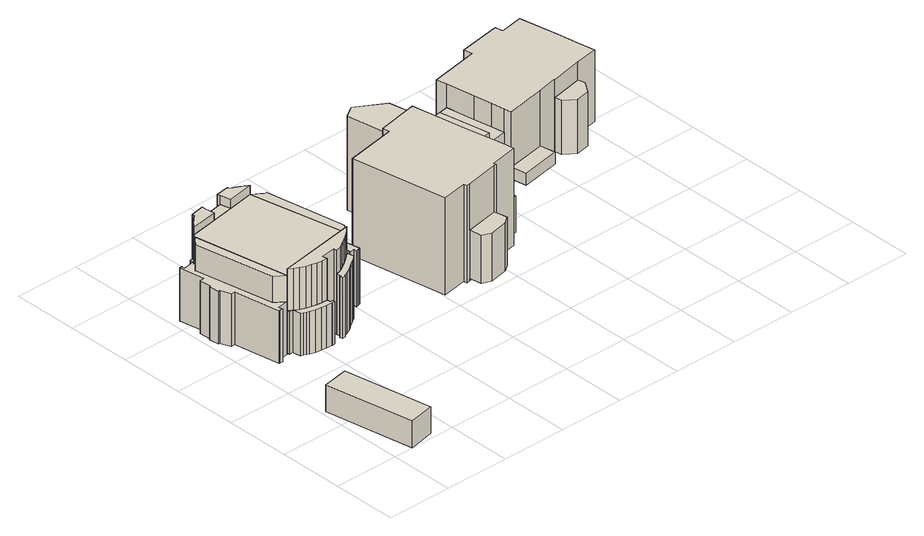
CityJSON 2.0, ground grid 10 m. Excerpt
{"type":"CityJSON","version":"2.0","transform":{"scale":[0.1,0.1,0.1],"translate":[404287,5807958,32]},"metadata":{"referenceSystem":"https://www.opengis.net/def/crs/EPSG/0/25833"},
"CityObjects":{
"building1":{"type":"Building","attributes":{"Gemeindeschluessel":"11000009","BezugspunktDach":"2200","function":"31001_2000","measuredHeight":4.13,"storeysAboveGround":1},"address":[{"country":"Germany","locality":"Berlin","thoroughfareNumber":"14","thoroughfareName":"Möllhausenufer"}],"geometry":[{"type":"Solid","lod":"1","boundaries":[[[[0,1,2,3]],[[4,5,6,7]],[[4,7,3,2]],[[5,4,2,1]],[[6,5,1,0]],[[7,6,0,3]]]]}]},
"building2":{"type":"Building","attributes":{"Gemeindeschluessel":"11000009","function":"31001_1010"},"address":[{"country":"Germany","locality":"Berlin","thoroughfareNumber":"14","thoroughfareName":"Möllhausenufer"}],"children":["building2-1","building2-2","building2-3","building2-4","building2-5","building2-6","building2-7","building2-8","building2-9","building2-10","building2-11"]},
"building2-1":{"type":"BuildingPart","attributes":{"BezugspunktDach":"2200","measuredHeight":12.09,"storeysAboveGround":4},"parents":["building2"],"geometry":[{"type":"MultiSurface","lod":"1","boundaries":[[[8,9,10,11,12,13,14,15,16]],[[17,18,19,20,21,22,23,24,25]],[[26,27,16,15]],[[28,29,26,17,15,14]],[[30,29,14,13]],[[20,19,31,32,33]],[[21,20,12,11],[33,34,11,12]],[[22,21,34,35]],[[23,22,10,35,36,9]],[[24,23,37,38,39,8]],[[17,25,27,26]],[[18,17,26,29,28]],[[19,18,40,29,30]],[[32,31,13,12,33]],[[11,34,33,12]],[[35,34,11,10]],[[9,36,35,10]],[[9,8,39,38,37]],[[25,24,8,16]]]}]},
"building2-2":{"type":"BuildingPart","attributes":{"BezugspunktDach":"2200","measuredHeight":8.65,"storeysAboveGround":4},"parents":["building2"],"geometry":[{"type":"MultiSurface","lod":"1","boundaries":[[[41,42,43,44,45,46,47,48,49,50,51,52,53,54,55,56,57,58,59,60,61,62,63,64,65,66,67,68,69]],[[70,71,72,73,74,75,76,77,78,79,80,81,82,83,84,85,86,36,87,88,89,90,91,92,93,35,94,95,96]],[[70,96,69,68]],[[71,70,68,67]],[[72,71,67,66]],[[73,72,66,65]],[[74,73,65,64]],[[75,74,64,63]],[[76,75,63,62]],[[77,76,62,61]],[[78,77,61,60]],[[79,78,60,59]],[[80,79,59,58]],[[81,80,58,57]],[[82,81,57,56]],[[83,82,56,55]],[[84,83,55,54]],[[85,84,54,53]],[[86,85,53,52]],[[36,86,52,51]],[[94,35,94,42]],[[95,94,97,94,95,41]],[[96,95,96,98]],[[36,51,50,87]],[[88,87,50,49]],[[88,49,48,89]],[[90,89,99,48,47]],[[91,90,47,46]],[[92,91,46,45]],[[93,92,100,45,44,101]],[[35,93,44,43]],[[43,42,94,35]],[[42,41,95,94,97]],[[98,96,95,41,69]]]}]},
"building2-3":{"type":"BuildingPart","attributes":{"BezugspunktDach":"2200","measuredHeight":12.1,"storeysAboveGround":4},"parents":["building2"],"geometry":[{"type":"MultiSurface","lod":"1","boundaries":[[[102,8,16,103,104,105,106]],[[107,108,109,25,24,110,111]],[[112,113,114,115,106,105]],[[116,113,105,104]],[[117,116,108,104,103]],[[25,27,117,109,103,16]],[[118,119,8,102]],[[111,114,118,102,106]],[[107,111,115,114,113,112]],[[108,107,113,116]],[[109,108,116,117]],[[109,117,27,25]],[[24,25,16,8]],[[110,24,119,118]],[[110,120,118,114,111]]]}]},
"building2-4":{"type":"BuildingPart","attributes":{"BezugspunktDach":"2200","measuredHeight":8.06,"storeysAboveGround":4},"parents":["building2"],"geometry":[{"type":"MultiSurface","lod":"1","boundaries":[[[121,122,123,124,125,126,127,128,119,118,114,113,116,117,27,26,29,30,129,130,131,132,133,134,135,136,137,138,139,140]],[[141,142,143,144,145,146,147,148,149,150,151,19,18,17,25,109,108,107,111,110,24,152,153,154,155,156,157,158,159,160]],[[141,160,140,139]],[[142,141,139,138]],[[143,142,138,137]],[[144,143,137,136]],[[145,144,136,135]],[[146,145,135,134]],[[147,146,134,133]],[[148,147,133,132]],[[149,148,132,131]],[[150,149,161,162]],[[151,150,162,163]],[[19,151,163,32]],[[25,17,25,27]],[[107,108,116,108,107,113]],[[111,107,113,107,111,114]],[[110,111,114,111,110,118]],[[110,118,110,24]],[[152,24,119,128]],[[153,152,128,127]],[[154,153,127,126]],[[155,154,126,125]],[[156,155,125,124]],[[157,156,124,123]],[[158,157,123,122]],[[159,158,122,121]],[[160,159,121,140]],[[162,161,131,130]],[[163,162,130,129]],[[32,163,129,30]],[[18,19,164,30,29]],[[17,18,29,26]],[[26,27,25,17]],[[109,25,27,117]],[[108,109,117,116]],[[24,110,118,119,165]]]}]},
"building2-5":{"type":"BuildingPart","attributes":{"BezugspunktDach":"2200","measuredHeight":6.49,"storeysAboveGround":4},"parents":["building2"],"geometry":[{"type":"MultiSurface","lod":"1","boundaries":[[[166,167,168,169,170,171,172,173,174,175,176,177,178,179,180,181,182,183,184,185,186,187]],[[39,188,189,190,191,192,193,194,195,196,197,198,199,200,201,202,203,204,205,206,207,208]],[[39,208,187,186]],[[195,194,179,178]],[[196,195,178,177]],[[197,196,177,176]],[[198,197,176,175]],[[199,198,175,174]],[[200,199,174,173]],[[201,200,173,172]],[[202,201,172,171]],[[203,202,171,170]],[[204,203,170,169]],[[205,204,169,168]],[[206,205,168,167]],[[207,206,167,166]],[[208,207,166,187]],[[188,39,186,185,209]],[[189,188,185,184]],[[189,184,183,190]],[[191,190,183,182]],[[192,191,182,181]],[[192,181,180,193]],[[194,193,180,179]]]}]},
"building2-6":{"type":"BuildingPart","attributes":{"BezugspunktDach":"2200","measuredHeight":13.21,"storeysAboveGround":4},"parents":["building2"],"geometry":[{"type":"MultiSurface","lod":"1","boundaries":[[[210,211,212,213,214,215,216,217,218,219,220]],[[163,162,161,221,222,223,224,225,226,33,32]],[[163,129,30,220,219]],[[130,129,219,218]],[[161,131,130,218,217]],[[221,161,217,216]],[[222,221,216,215]],[[223,222,215,214]],[[224,223,214,213]],[[225,224,213,212]],[[226,225,212,211]],[[12,227,226,33,226,211,210]],[[32,13,12,33,210,220]],[[32,30,129,163]],[[162,163,129,130]],[[162,130,131,161]],[[33,226,227,12]],[[33,12,13,32]]]}]},
"building2-7":{"type":"BuildingPart","attributes":{"BezugspunktDach":"2200","measuredHeight":9.34,"storeysAboveGround":4},"parents":["building2"],"geometry":[{"type":"MultiSurface","lod":"1","boundaries":[[[228,229,230,231,232,233,234,235,236,237,238,239,240,241,242,243,244,245,246,247,248]],[[249,250,251,252,253,254,255,38,256,257,258,259,260,261,262,263,264,265,266,267,268]],[[249,268,248,247]],[[250,249,247,246]],[[256,38,240,239]],[[257,256,239,238]],[[258,257,238,237]],[[259,258,237,236]],[[260,259,236,235]],[[261,260,235,234]],[[262,261,234,233]],[[263,262,233,232]],[[264,263,232,231]],[[265,264,231,230]],[[266,265,230,229]],[[267,266,229,228]],[[268,267,228,248]],[[251,250,246,245,269]],[[252,251,245,244]],[[253,252,270,244,243,271]],[[254,253,243,242]],[[254,242,241,255]],[[38,255,241,240]]]}]},
"building2-8":{"type":"BuildingPart","attributes":{"BezugspunktDach":"2200","measuredHeight":12.03,"storeysAboveGround":4},"parents":["building2"],"geometry":[{"type":"MultiSurface","lod":"1","boundaries":[[[9,272,273,274,275,276,277,278,10]],[[93,92,91,90,89,88,87,36,35]],[[44,43,10,278]],[[45,44,278,277]],[[46,45,277,276]],[[47,46,276,275]],[[91,279,91,90]],[[48,47,275,274]],[[49,48,89,88,89,274,273]],[[280,50,49,281,273,272]],[[36,87,272,9],[87,36,51,50]],[[93,35,43,44]],[[92,93,44,45]],[[91,92,45,46]],[[90,91,279,46,47]],[[89,90,47,48]],[[88,89,48,49]],[[87,88,281,49,50,280]],[[51,36,87,50]],[[35,36,9,10]]]}]},
"building2-9":{"type":"BuildingPart","attributes":{"BezugspunktDach":"2200","measuredHeight":12.9,"storeysAboveGround":4},"parents":["building2"],"geometry":[{"type":"MultiSurface","lod":"1","boundaries":[[[282,283,284,285,286,287,288,289,290,291,292,293,294,295,296,297,298]],[[38,255,254,253,252,251,250,299,300,194,193,192,191,190,189,188,39]],[[38,9,8,298,297]],[[255,38,297,296],[38,255,241,240]],[[242,241,296,295]],[[253,254,253,243,242,295,294]],[[301,244,243,302,294,293]],[[245,244,293,292]],[[252,244,252,251]],[[246,245,292,291]],[[251,245,251,250]],[[299,250,291,290]],[[300,299,290,289]],[[194,300,289,288]],[[303,180,179,288,287]],[[194,304,194,193]],[[181,180,193,192,193,287,286]],[[182,181,286,285]],[[183,182,191,190,191,285,284]],[[184,183,284,283]],[[189,190,189,305]],[[185,184,283,282]],[[306,186,185,188,39,188,282,298]],[[39,8,9,38]],[[241,255,38,240]],[[254,255,241,242]],[[242,243,253,254]],[[252,253,302,243,244,301]],[[251,252,244,245]],[[250,251,245,246]],[[193,194,304,179,180,303]],[[192,193,180,181]],[[191,192,181,182]],[[190,191,182,183]],[[305,189,190,183,184]],[[188,189,184,185]],[[39,188,185,186,306]]]}]},
"building2-10":{"type":"BuildingPart","attributes":{"BezugspunktDach":"2200","measuredHeight":12.01,"storeysAboveGround":4},"parents":["building2"],"geometry":[{"type":"MultiSurface","lod":"1","boundaries":[[[12,11,307,227]],[[308,34,33,226]],[[308,226,227,307]],[[34,308,309,308,34,11]],[[307,11,34,308,309]],[[33,34,11,12]],[[226,33,12,227]]]}]},
"building2-11":{"type":"BuildingPart","attributes":{"BezugspunktDach":"2200","measuredHeight":13.32,"storeysAboveGround":4},"parents":["building2"],"geometry":[{"type":"MultiSurface","lod":"1","boundaries":[[[310,311,312,313,314,315,316,317,318,319,320]],[[321,322,323,324,96,95,94,35,34,308,325]],[[321,325,320,319]],[[322,321,319,318]],[[323,322,318,317]],[[324,323,317,316]],[[96,324,316,315]],[[326,41,69,96,315,314]],[[42,41,314,313]],[[35,43,42,94,313,312]],[[327,11,10,35,312,311]],[[307,11,311,310]],[[325,308,310,320]],[[95,96,69,41,326]],[[94,95,41,42]],[[94,42,43,35]],[[34,35,10,11,327]],[[308,34,11,307]]]}]},
"building3":{"type":"Building","attributes":{"Gemeindeschluessel":"11000009","function":"31001_1010"},"address":[{"country":"Germany","locality":"Berlin","thoroughfareNumber":"16","thoroughfareName":"Möllhausenufer"}],"children":["building3-1","building3-2","building3-3","building3-4","building3-5"]},
"building3-1":{"type":"BuildingPart","attributes":{"BezugspunktDach":"2200","measuredHeight":16.53,"storeysAboveGround":3},"parents":["building3"],"geometry":[{"type":"MultiSurface","lod":"1","boundaries":[[[328,329,330,331,332,333,334,335,336,337,338,339,340,341,342,343]],[[344,345,346,347,348,349,350,351,352,353,354,355,356,357,358,359]],[[344,359,343,342]],[[345,344,342,341]],[[346,345,341,340]],[[360,361,346,340,339]],[[362,363,339,338]],[[364,362,348,338,337]],[[350,349,365,366,367,368,337,336]],[[351,350,336,335]],[[352,351,335,334]],[[353,352,334,333]],[[354,353,333,332]],[[369,370,332,331]],[[355,354,371,372]],[[356,355,331,330]],[[357,356,330,329]],[[358,357,329,328]],[[359,358,328,343]],[[347,346,361,360]],[[348,347,363,362]],[[349,348,362,364]],[[368,367,366,365]],[[372,371,370,369]]]}]},
"building3-2":{"type":"BuildingPart","attributes":{"BezugspunktDach":"2200","measuredHeight":7.34,"storeysAboveGround":3},"parents":["building3"],"geometry":[{"type":"Solid","lod":"1","boundaries":[[[[373,374,375,376,370,369]],[[371,377,378,379,380,372]],[[377,371,370,376]],[[378,377,376,375]],[[379,378,375,374]],[[380,379,374,373]],[[372,380,373,369]],[[371,372,369,370]]]]}]},
"building3-3":{"type":"BuildingPart","attributes":{"BezugspunktDach":"2200","measuredHeight":7.47,"storeysAboveGround":3},"parents":["building3"],"geometry":[{"type":"MultiSurface","lod":"1","boundaries":[[[361,381,382,383,384]],[[385,386,387,388,389]],[[385,389,384,383]],[[386,385,383,382]],[[387,386,382,381]],[[388,387,381,390,347,346,361]],[[389,388,361,384]],[[361,346,347,360]],[[360,347,390,381]]]}]},
"building3-4":{"type":"BuildingPart","attributes":{"BezugspunktDach":"2200","measuredHeight":5.65,"storeysAboveGround":3},"parents":["building3"],"geometry":[{"type":"Solid","lod":"1","boundaries":[[[[367,391,392,368]],[[393,394,366,365]],[[394,393,392,391]],[[366,394,391,367]],[[365,368,392,393]],[[366,367,368,365]]]]}]},
"building3-5":{"type":"BuildingPart","attributes":{"BezugspunktDach":"2200","measuredHeight":10.93,"storeysAboveGround":3},"parents":["building3"],"geometry":[{"type":"MultiSurface","lod":"1","boundaries":[[[364,395,396,397,398,363]],[[390,399,400,401,349,347]],[[381,360,347,363,398]],[[399,390,398,397]],[[400,399,397,396]],[[401,400,396,395]],[[368,392,393,365,349,401,395,364]],[[402,390,347,360,381]],[[365,393,392,368]],[[347,403,348,362,363,404]],[[349,405,364,362,348]]]}]},
"building4":{"type":"Building","attributes":{"Gemeindeschluessel":"11000009","BezugspunktDach":"2200","function":"31001_1010","measuredHeight":14.51,"storeysAboveGround":1},"address":[{"country":"Germany","locality":"Berlin","thoroughfareNumber":"16 (1)","thoroughfareName":"Möllhausenufer"}],"geometry":[{"type":"Solid","lod":"1","boundaries":[[[[406,407,408,409,410]],[[411,389,388,412,413]],[[411,413,410,409]],[[389,411,409,408]],[[388,389,408,407]],[[412,388,407,406]],[[413,412,406,410]]]]}]},
"building5":{"type":"Building","attributes":{"Gemeindeschluessel":"11000009","BezugspunktDach":"2200","function":"31001_1010","measuredHeight":9.76,"storeysAboveGround":1},"address":[{"country":"Germany","locality":"Berlin","thoroughfareNumber":"18 (1)","thoroughfareName":"Möllhausenufer"}],"geometry":[{"type":"Solid","lod":"1","boundaries":[[[[414,415,416,417,418,419]],[[420,421,422,399,423,424]],[[420,424,419,418]],[[421,420,418,417]],[[422,421,417,416]],[[399,422,416,415]],[[423,399,415,414]],[[424,423,414,419]]]]}]},
"building6":{"type":"Building","attributes":{"Gemeindeschluessel":"11000009","function":"31001_1010"},"address":[{"country":"Germany","locality":"Berlin","thoroughfareNumber":"18, 20","thoroughfareName":"Möllhausenufer"}],"children":["building6-1","building6-2","building6-3","building6-4"]},
"building6-1":{"type":"BuildingPart","attributes":{"BezugspunktDach":"2200","measuredHeight":15.41,"storeysAboveGround":2},"parents":["building6"],"geometry":[{"type":"MultiSurface","lod":"1","boundaries":[[[425,426,427,428,429,430,431,432,433,434,435,436,437,438,439,440,441,442,443]],[[444,445,446,447,448,449,450,451,452,453,454,455,456,457,458,459,460,461,462]],[[444,462,443,442]],[[445,444,442,441]],[[446,445,441,440]],[[447,446,440,439]],[[448,447,439,438]],[[449,448,438,437]],[[463,464,437,436]],[[450,449,465,466]],[[467,463,466,468,451,450,436,435]],[[452,451,435,434]],[[453,452,434,433]],[[469,470,433,432]],[[455,454,432,431]],[[456,455,431,430]],[[471,472,430,429]],[[457,456,473,474,475]],[[458,457,429,428]],[[459,458,428,427]],[[460,459,427,426]],[[461,460,426,425]],[[462,461,425,443]],[[466,465,464,463]],[[468,466,463,467]],[[454,453,470,469]],[[475,474,473,472,471]]]}]},
"building6-2":{"type":"BuildingPart","attributes":{"BezugspunktDach":"2200","measuredHeight":8.31,"storeysAboveGround":2},"parents":["building6"],"geometry":[{"type":"Solid","lod":"1","boundaries":[[[[476,477,478,479,470,469]],[[453,480,481,482,483,454]],[[480,453,470,479]],[[481,480,479,478]],[[482,481,478,477]],[[483,482,477,476]],[[454,483,476,469]],[[453,454,469,470]]]]}]},
"building6-3":{"type":"BuildingPart","attributes":{"BezugspunktDach":"2200","measuredHeight":5.32,"storeysAboveGround":2},"parents":["building6"],"geometry":[{"type":"MultiSurface","lod":"1","boundaries":[[[467,484,485,486,487,464]],[[488,489,490,491,468,465]],[[488,465,464,487]],[[489,488,487,486]],[[490,489,486,485]],[[491,490,485,484]],[[468,491,484,467]],[[466,463,464,465]],[[468,467,463,466]]]}]},
"building6-4":{"type":"BuildingPart","attributes":{"BezugspunktDach":"2200","measuredHeight":1.82,"storeysAboveGround":2},"parents":["building6"],"geometry":[{"type":"MultiSurface","lod":"1","boundaries":[[[492,493,472,471]],[[473,494,495,474]],[[494,473,472,493]],[[495,494,493,492]],[[474,495,492,471]],[[474,475,471,472,473]]]}]}
},
"vertices":[
[31,0,44],[71,8,44],[47,144,44],[7,137,44],[47,144,3],[71,8,3],[31,0,3],[7,137,3],
[51,257,134],[174,277,134],[144,427,134],[104,420,134],[69,414,134],[27,407,134],[26,406,134],[26,405,134],[25,404,134],[26,405,13],[26,406,13],[27,407,13],[69,414,13],[104,420,13],[144,427,13],[174,277,13],[51,257,13],[25,404,13],[26,405,94],[25,404,94],[26,406,60],[26,406,94],[27,407,94],[27,407,59],[27,407,14],[69,414,14],[104,420,14],[144,427,14],[174,277,14],[174,277,113],[174,277,15],[51,257,15],[26,406,69],
[140,429,100],[142,428,100],[144,427,100],[150,423,100],[155,420,100],[160,416,100],[163,416,100],[184,294,100],[181,288,100],[177,283,100],[174,277,100],[190,281,100],[190,276,100],[194,277,100],[197,278,100],[185,348,100],[191,349,100],[191,366,100],[193,367,100],[189,383,100],[187,383,100],[182,398,100],[176,397,100],[169,436,100],[162,435,100],[163,431,100],[147,427,100],[146,432,100],[138,431,100],[146,432,14],[147,427,14],[163,431,14],[162,435,14],[169,436,14],[176,397,14],[182,398,14],[187,383,14],[189,383,14],[193,367,14],[191,366,14],[191,349,14],[185,348,14],[197,278,14],[194,277,14],[190,276,14],[190,281,14],[177,283,14],[181,288,14],[184,294,14],[163,416,14],[160,416,14],[155,420,14],[150,423,14],[142,428,14],[140,429,14],[138,431,14],[142,428,36],[138,431,31],[184,294,59],[155,420,61],[150,423,47],
[36,268,134],[22,399,134],[19,395,134],[16,391,134],[14,390,134],[16,391,13],[19,395,13],[22,399,13],[36,268,13],[14,390,13],[16,391,40],[16,391,94],[14,390,94],[14,390,33],[19,395,94],[22,399,94],[36,268,94],[51,257,94],[36,268,84],
[3,334,94],[5,334,94],[11,318,94],[17,319,94],[29,248,94],[31,248,94],[35,248,94],[34,254,94],[29,409,94],[30,410,94],[32,412,94],[25,411,94],[24,406,94],[7,403,94],[7,408,94],[3,407,94],[9,369,94],[2,368,94],[3,350,94],[1,349,94],[3,350,13],[2,368,13],[9,369,13],[3,407,13],[7,408,13],[7,403,13],[24,406,13],[25,411,13],[32,412,13],[30,410,13],[29,409,13],[34,254,13],[35,248,13],[31,248,13],[29,248,13],[17,319,13],[11,318,13],[5,334,13],[3,334,13],[1,349,13],[32,412,14],[30,410,14],[29,409,14],[27,407,28],[51,257,53],
[57,253,80],[59,240,80],[63,239,80],[67,237,80],[71,236,80],[79,233,80],[88,232,80],[96,231,80],[105,231,80],[106,230,80],[110,231,80],[110,235,80],[106,235,80],[105,240,80],[97,240,80],[89,241,80],[81,243,80],[73,245,80],[65,248,80],[58,252,80],[51,257,80],[51,252,80],[58,252,15],[65,248,15],[73,245,15],[81,243,15],[89,241,15],[97,240,15],[105,240,15],[106,235,15],[110,235,15],[110,231,15],[106,230,15],[105,231,15],[96,231,15],[88,232,15],[79,233,15],[71,236,15],[67,237,15],[63,239,15],[59,240,15],[57,253,15],[51,252,15],[58,252,63],
[69,414,146],[67,430,146],[67,434,146],[46,430,146],[46,426,146],[41,422,146],[36,417,146],[32,412,146],[30,410,146],[29,409,146],[27,407,146],[36,417,14],[41,422,14],[46,426,14],[46,430,14],[67,434,14],[67,430,14],[67,430,134],
[126,233,108],[131,234,108],[131,235,108],[139,239,108],[147,243,108],[154,248,108],[161,253,108],[165,255,108],[168,258,108],[171,261,108],[169,272,108],[174,272,108],[174,277,108],[167,270,108],[160,264,108],[152,258,108],[144,253,108],[136,248,108],[127,245,108],[128,238,108],[125,238,108],[128,238,15],[127,245,15],[136,248,15],[144,253,15],[152,258,15],[160,264,15],[167,270,15],[174,272,15],[169,272,15],[171,261,15],[168,258,15],[165,255,15],[161,253,15],[154,248,15],[147,243,15],[139,239,15],[131,235,15],[131,234,15],[126,233,15],[125,238,15],[136,248,70],[144,253,45],[152,258,95],
[177,283,134],[181,288,134],[184,294,134],[163,416,134],[160,416,134],[155,420,134],[150,423,134],[160,416,68],[177,283,27],[181,288,44],
[58,252,144],[65,248,144],[73,245,144],[81,243,144],[89,241,144],[97,240,144],[105,240,144],[104,247,144],[126,250,144],[127,245,144],[136,248,144],[144,253,144],[152,258,144],[160,264,144],[167,270,144],[174,277,144],[51,257,144],[126,250,15],[104,247,15],[144,253,92],[152,258,72],[97,240,64],[105,240,47],[65,248,33],[51,257,22],
[100,436,134],[100,436,14],[100,436,81],
[100,436,148],[104,420,148],[144,427,148],[142,428,148],[140,429,148],[138,431,148],[132,434,148],[127,437,148],[121,439,148],[119,443,148],[99,440,148],[119,443,14],[121,439,14],[127,437,14],[132,434,14],[99,440,14],[140,429,89],[104,420,94],
[295,222,160],[334,229,160],[335,224,160],[340,225,160],[392,235,160],[396,235,160],[395,239,160],[438,247,160],[436,261,160],[423,329,160],[411,396,160],[409,407,160],[403,406,160],[346,395,160],[347,384,160],[270,370,160],[347,384,11],[346,395,11],[403,406,11],[409,407,11],[411,396,11],[423,329,11],[436,261,11],[438,247,11],[395,239,11],[396,235,11],[392,235,11],[340,225,11],[335,224,11],[334,229,11],[295,222,11],[270,370,11],[409,407,85],[403,406,85],[411,396,120],[409,407,120],[423,329,120],[423,329,14],[436,261,14],[436,261,70],[423,329,70],[340,225,89],[392,235,89],[392,235,15],[340,225,15],
[343,206,89],[357,201,89],[385,206,89],[396,214,89],[396,214,15],[385,206,15],[357,201,15],[343,206,15],
[466,417,85],[461,450,85],[460,451,85],[397,438,85],[460,451,10],[461,450,10],[466,417,10],[403,406,10],[397,438,10],[466,417,11],
[457,264,70],[445,333,70],[445,333,14],[457,264,14],
[445,333,120],[480,339,120],[477,358,120],[466,417,120],[477,358,11],[480,339,11],[445,333,11],[466,417,35],[410,402,11],[409,407,13],[423,329,53],
[346,395,155],[403,406,155],[397,438,155],[355,464,155],[338,453,155],[355,464,10],[346,395,10],[338,453,10],
[469,404,83],[477,358,83],[533,368,83],[526,414,83],[518,460,83],[461,450,83],[518,460,11],[526,414,11],[533,368,11],[469,404,11],[461,450,11],
[518,460,119],[525,416,119],[530,388,119],[533,368,119],[535,357,119],[596,368,119],[626,374,119],[626,373,119],[676,383,119],[711,389,119],[706,418,119],[701,449,119],[696,476,119],[690,508,119],[655,502,119],[653,514,119],[588,503,119],[591,490,119],[515,476,119],[591,490,9],[588,503,9],[653,514,9],[655,502,9],[690,508,9],[696,476,9],[701,449,9],[706,418,9],[711,389,9],[676,383,9],[626,373,9],[626,374,9],[596,368,9],[535,357,9],[533,368,9],[530,388,9],[525,416,9],[518,460,9],[515,476,9],[701,449,67],[696,476,67],[696,476,14],[701,449,14],[706,418,67],[706,418,14],[626,373,92],[676,383,92],[535,357,34],[596,368,34],[596,368,16],[535,357,16],[535,357,28],
[628,362,92],[645,350,92],[666,354,92],[678,372,92],[678,372,9],[666,354,9],[645,350,9],[628,362,9],
[722,421,67],[739,445,67],[735,467,67],[714,479,67],[714,479,14],[735,467,14],[739,445,14],[722,421,14],
[539,333,34],[600,344,34],[600,344,16],[539,333,16]
]}
